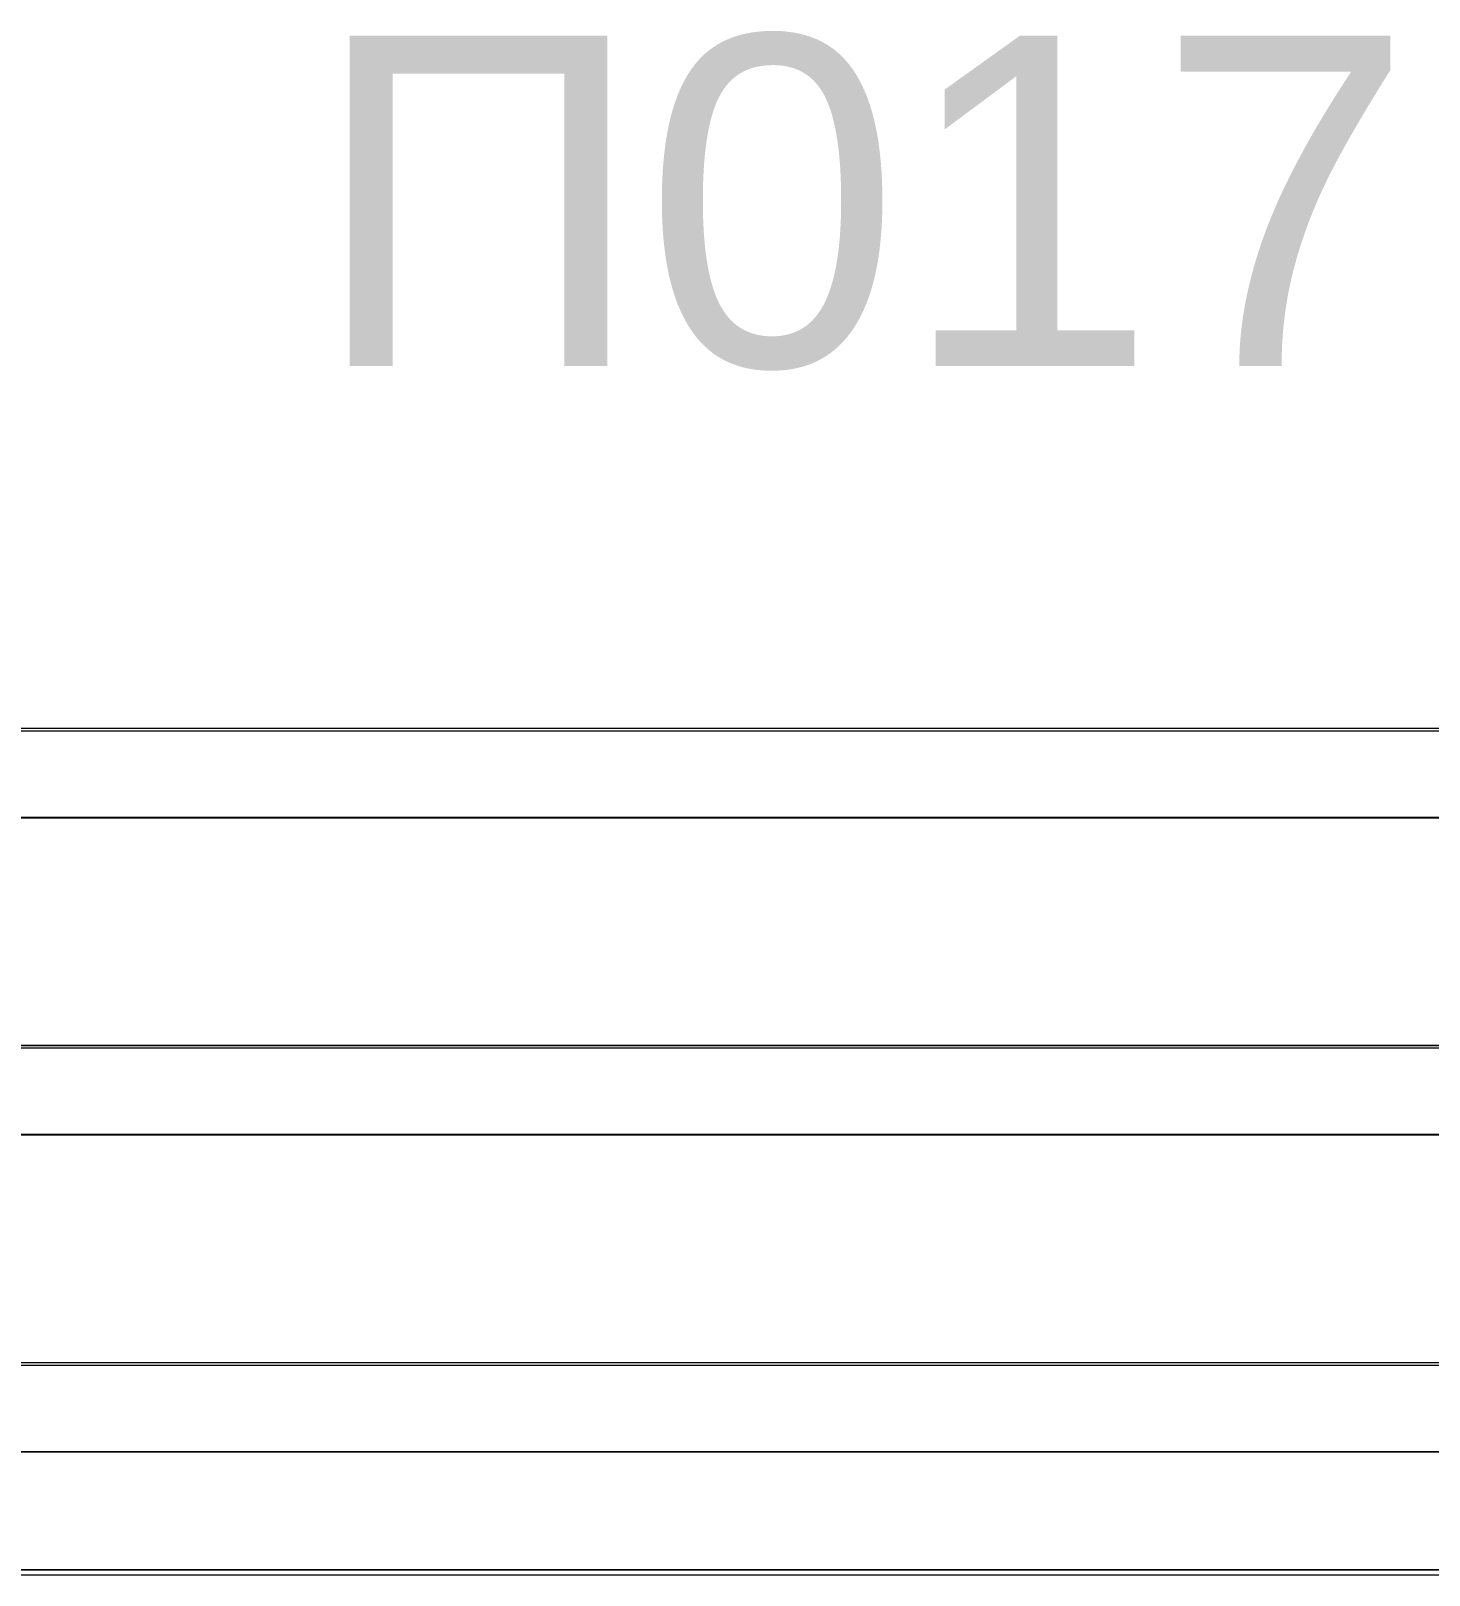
# Model space of a CAD drawing. Header units: millimetres. Extents: x -241391 to 8718866, y 0 to 143518.
# Drawn here: x -208876 to -208347, y 116745 to 117329 of the extents above; entities that cross this region are included whole.
import ezdxf

# ---------------------------------------------------------------- set-up
doc = ezdxf.new("R2010")
doc.units = ezdxf.units.MM
doc.header["$MEASUREMENT"] = 0
doc.layers.add('ТХ_пищеблок', color=30, linetype='Continuous', lineweight=20)
doc.layers.add('ТХ_пищеблок_позиции', color=5, linetype='Continuous')
doc.styles.add('Standart Arial', font='arial.ttf', dxfattribs={"width": 0.7, "height": 250})

msp = doc.modelspace()

# ---------------------------------------------------------------- linework, layer by layer
at = {"layer": 'ТХ_пищеблок', "color": 230}
for p, q in [((-209318.12, 117065.03, -917.22), (-207818.12, 117065.03, -917.22)), ((-209318.12, 117065.01, -143.47), (-207818.12, 117065.01, -143.47)), ((-209318.12, 117064.02, -143.6), (-207818.12, 117064.02, -143.6)), ((-209284.18, 117065.01, -917.22), (-207852.06, 117065.01, -917.22)), ((-209318.12, 117031.33, -142.81), (-207818.12, 117031.33, -142.81)), ((-209318.12, 117031.1, -917.22), (-207818.12, 117031.1, -917.22)), ((-209318.12, 116945.03, -917.22), (-207818.12, 116945.03, -917.22)), ((-209318.12, 116945.01, -143.47), (-207818.12, 116945.01, -143.47)), ((-209318.12, 116944.02, -143.6), (-207818.12, 116944.02, -143.6)), ((-209284.18, 116945.01, -917.22), (-207852.06, 116945.01, -917.22)), ((-209318.12, 116911.33, -142.81), (-207818.12, 116911.33, -142.81)), ((-209318.12, 116911.1, -917.22), (-207818.12, 116911.1, -917.22)), ((-209318.12, 116825.03, -917.22), (-207818.12, 116825.03, -917.22)), ((-209318.12, 116825.01, -143.47), (-207818.12, 116825.01, -143.47)), ((-209318.12, 116824.02, -143.6), (-207818.12, 116824.02, -143.6)), ((-209284.18, 116825.01, -917.22), (-207852.06, 116825.01, -917.22)), ((-209318.12, 116791.33, -142.81), (-207818.12, 116791.33, -142.81)), ((-209318.12, 116791.1, -917.22), (-207818.12, 116791.1, -917.22)), ((-209318.12, 116746.5, -917.22), (-207818.12, 116746.5, -917.22)), ((-207818.12, 116746.5, -69.22), (-209318.12, 116746.5, -69.22)), ((-207818.12, 116746.5, -105.22), (-209318.12, 116746.5, -105.22)), ((-207818.12, 116744.5, -107.22), (-209318.12, 116744.5, -107.22)), ((-207818.12, 116744.5, -106.22), (-209318.12, 116744.5, -106.22)), ((-207818.12, 116744.5, -106.22), (-209318.12, 116744.5, -106.22))]:
    msp.add_line(p, q, dxfattribs=at)
at = {"layer": 'ТХ_пищеблок', "color": 230, "extrusion": (2.42891e-16, 0.991677, 0.128754)}
for p, q in [((-209318.12, 117065.01, -143.47), (-207818.12, 117065.01, -143.47)), ((-209318.12, 116945.01, -143.47), (-207818.12, 116945.01, -143.47)), ((-209318.12, 116825.01, -143.47), (-207818.12, 116825.01, -143.47))]:
    msp.add_line(p, q, dxfattribs=at)
at = {"layer": 'ТХ_пищеблок', "color": 230, "extrusion": (-2.42891e-16, -0.991677, -0.128754)}
for p, q in [((-209318.12, 117064.02, -143.6), (-207818.12, 117064.02, -143.6)), ((-209318.12, 116944.02, -143.6), (-207818.12, 116944.02, -143.6)), ((-209318.12, 116824.02, -143.6), (-207818.12, 116824.02, -143.6))]:
    msp.add_line(p, q, dxfattribs=at)
at = {"layer": 'ТХ_пищеблок', "color": 230, "extrusion": (-2.17808e-16, -0.889269, 0.457385)}
for p, q in [((-209318.12, 117031.33, -142.81), (-207818.12, 117031.33, -142.81)), ((-209318.12, 116911.33, -142.81), (-207818.12, 116911.33, -142.81)), ((-209318.12, 116791.33, -142.81), (-207818.12, 116791.33, -142.81))]:
    msp.add_line(p, q, dxfattribs=at)
at = {"layer": 'ТХ_пищеблок', "color": 230, "extrusion": (2.44929e-16, 1, -1.57898e-15)}
for p, q in [((-207818.12, 116746.5, -105.22), (-209318.12, 116746.5, -105.22)), ((-207818.12, 116746.5, -69.22), (-209318.12, 116746.5, -69.22))]:
    msp.add_line(p, q, dxfattribs=at)
at = {"layer": 'ТХ_пищеблок', "color": 230, "extrusion": (0, 0, -1)}
msp.add_line((-207818.12, 116744.5, -107.22), (-209318.12, 116744.5, -107.22), dxfattribs=at)

# ---------------------------------------------------------------- texts
at = {"layer": 'ТХ_пищеблок_позиции', "style": 'Standart Arial'}
msp.add_text('П017', height=125, dxfattribs=at).set_placement((-208769.95, 117202.1, -145.2))

doc.saveas('drawing.dxf')
